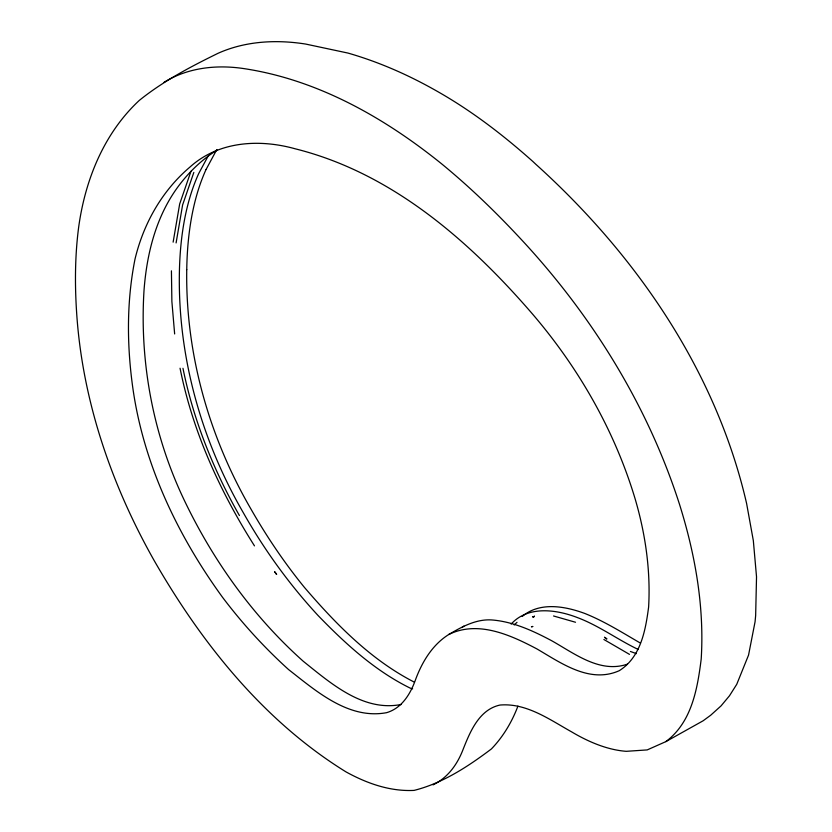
<?xml version="1.0" encoding="UTF-8"?>
<svg xmlns="http://www.w3.org/2000/svg" width="832" height="832" viewBox="0 0 832 832"><rect width="100%" height="100%" fill="white"/><g stroke="black" fill="none" stroke-linecap="round" stroke-linejoin="round"><path stroke-width="1.25" d="M173.129 242.154L179.67 203.975L190.965 171.278M176.093 242.934L182.603 204.942L193.835 172.411M517.92 706.129C511.982 721.906 503.121 736.798 491.41 748.935C468.104 766.501 442.634 783.245 414.076 790.4C390.01 791.606 366.839 783.38 346.018 771.898C263.827 721.146 201.698 643.354 154.076 560.394C110.895 483.954 81.89 398.809 76.513 310.814A569.65 252.647 60.9 0 1 78.666 227.136C85.155 179.951 103.906 133.255 139.329 100.381C163.259 81.078 190.559 66.758 218.057 53.29C245.44 41.007 276.338 39.416 305.677 44.065L347.932 53.061C379.278 62.046 409.136 75.275 437.424 91.426C471.9 110.989 503.37 135.19 532.906 161.533L535.839 164.289C635.877 254.519 716.175 370.906 746.606 503.506L753.334 540.644L756.527 576.794L755.654 615.545L755.061 621.806L748.55 655.106L736.746 684.31L729.498 695.76L721.074 705.869L710.705 715.218L703.134 720.782L665.85 741.624L647.213 749.913L626.309 751.317A262.85 116.574 60.9 0 1 571.636 731.879C549.65 719.618 526.458 702.78 500.011 705.047C478.681 709.654 469.706 732.68 462.54 750.818A262.85 116.574 60.9 0 1 433.046 784.878M208.052 156.218L198.702 173.576A494.874 219.482 60.9 0 0 179.369 273.697C178.027 357.573 201.562 440.783 243.568 513.167C264.43 549.973 289.318 584.438 318.063 615.503C345.332 643.687 374.722 670.644 410.197 688.116L412.63 688.865M206.086 169.458L216.601 149.926M665.85 741.624C691.735 722.301 697.434 689.01 701.199 659.069C704.465 606.684 695.178 554.393 679.567 504.514C647.098 403.302 589.389 311.428 516.526 234.406A569.65 252.647 60.9 0 0 441.886 164.05C384.342 117.572 317.377 79.518 243.339 68.515C216.206 64.532 187.782 67.662 164.091 82.274M511.129 624.083C528.008 605.498 556.254 609.419 577.429 617.583C599.009 625.685 617.635 639.642 638.3 649.501M522.215 616.46C539.77 601.588 564.907 606.133 584.813 613.465C604.219 621.202 621.92 632.382 639.943 642.824M514.186 624.967L517.015 622.315M448.76 634.504C432.65 644.602 422.458 661.346 415.865 678.777C410.81 693.254 402.272 708.063 386.63 712.67C348.629 719.742 316.399 691.278 288.61 669.594C264.326 647.608 242.206 623.366 222.477 597.22C176.654 534.102 142.23 461.282 132.205 383.375C126.818 342.077 126.828 300.04 135.013 259.095C143.52 223.621 161.949 190.83 189.914 167.097C218.618 141.076 259.438 138.819 295.214 148.803C391.446 172.806 468.967 240.417 532.376 313.872C578.625 367.848 614.682 430.685 635.138 498.898C645.434 533.926 650.718 570.534 648.617 607.069C645.538 630.396 640.806 657.207 619.237 670.706C589.742 683.81 561.454 663.239 536.848 648.887C510.494 634.962 477.942 620.09 448.76 634.504C462.176 626.579 477.058 618.426 493.189 620.069C514.02 622.024 533.364 630.989 551.616 640.692C574.382 653.442 599.83 673.556 627.359 664.175M461.947 627.578L463.882 626.08M401.388 704.434C363.241 712.057 330.886 683.342 303.378 661.367C252.294 615.846 212.004 559.114 182.905 497.349C152.766 433.025 139.516 361.098 144.03 290.243C146.775 253.739 155.979 216.705 177.996 186.794A673.119 298.532 60.9 0 1 217.204 149.978M553.53 615.971L575.515 622.253M630.417 651.466L636.407 653.64M414.253 682.105C370.708 659.807 335.941 624.114 304.408 587.382C284.388 562.838 266.656 536.546 250.952 509.049C208.936 436.675 185.411 353.454 186.742 269.578M603.886 639.496L629.491 654.378M254.478 545.875C219.95 491.369 192.691 431.746 180.055 368.222M239.418 515.538C213.325 469.633 193.461 420.139 182.967 368.295M174.647 333.954L171.881 301.475L171.423 270.826M186.753 269.578A494.874 219.482 60.9 0 1 206.076 169.447M532.553 616.554L533.354 617.157L534.394 616.242L533.354 617.157L532.553 616.554M604.573 637.333L606.757 638.893L604.573 637.333M276.578 574.34L274.758 571.875L276.578 574.34M532.73 626.496L531.492 626.735L532.73 626.496"/></g></svg>
